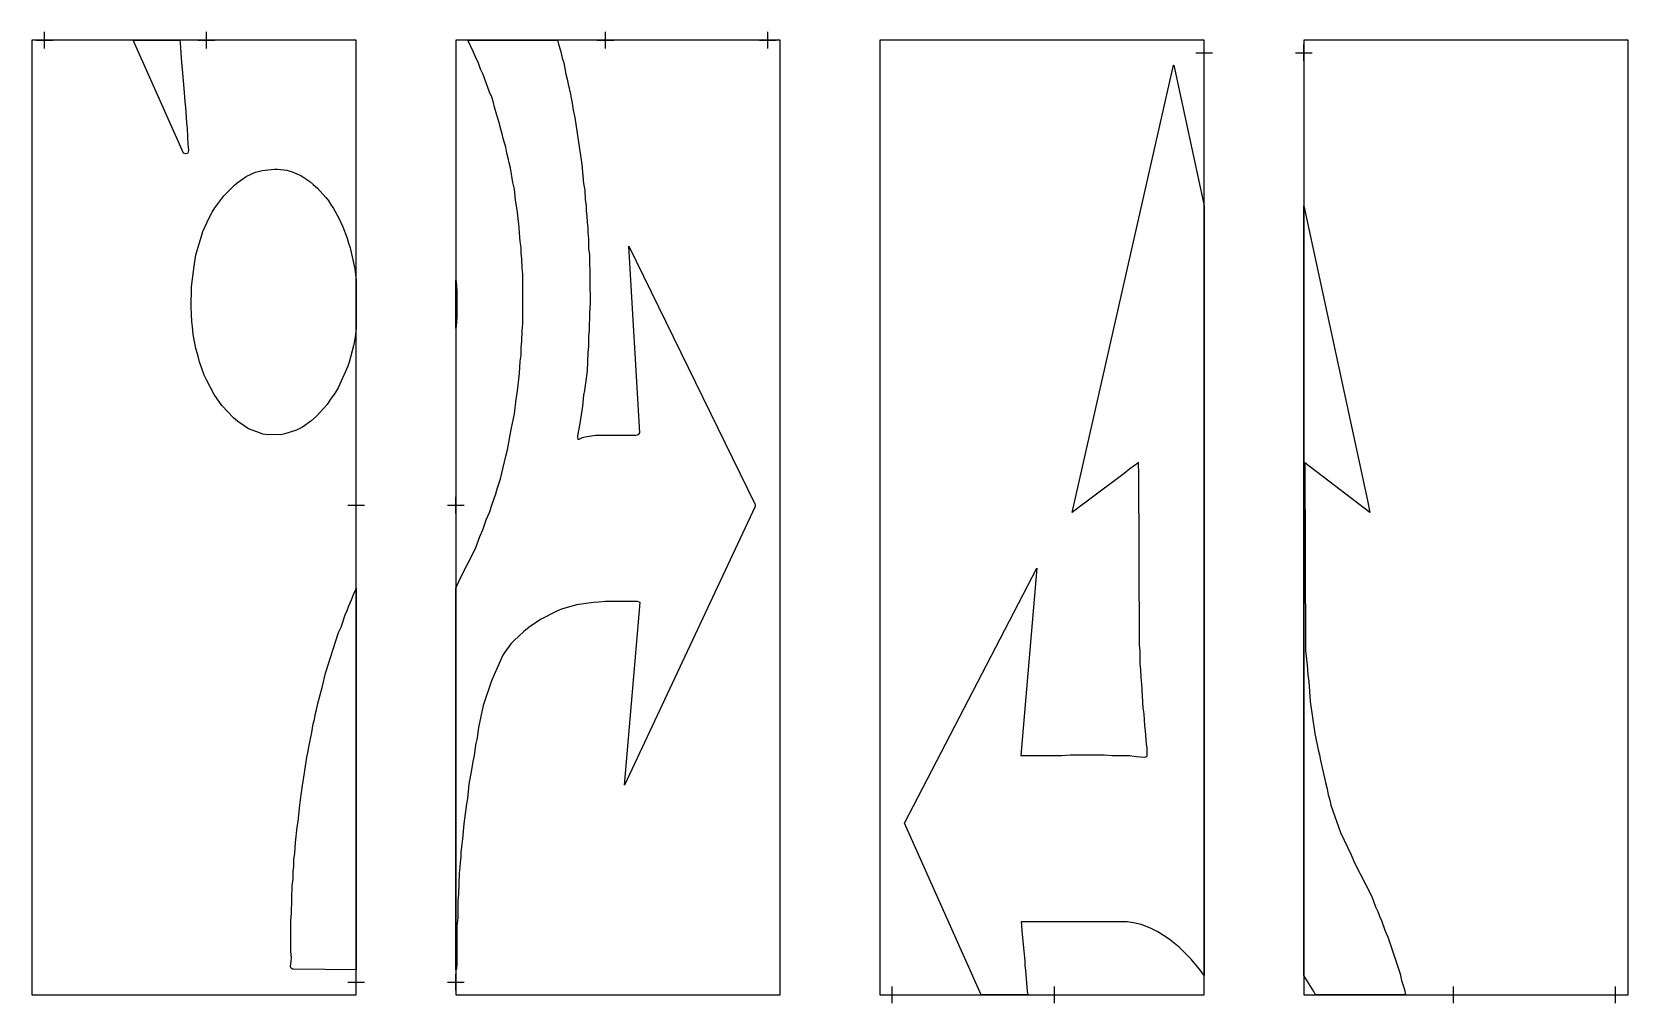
# Model space of a CAD drawing. Header units: inches. Extents: x 0 to 192, y -1 to 116.
import ezdxf

# ---------------------------------------------------------------- set-up
doc = ezdxf.new("R2010")
doc.units = ezdxf.units.IN
doc.header["$MEASUREMENT"] = 0
doc.layers.add('CUT', color=1, linetype='Continuous')
doc.layers.add('REG', color=5, linetype='Continuous')

msp = doc.modelspace()

# ---------------------------------------------------------------- linework, layer by layer
at = {"layer": 'CUT'}
for points in [[(17.87, 114.7), (18.01, 112.26), (18.12, 111.52), (18.33, 108.71), (18.4, 108.16), (18.42, 107.52), (18.49, 106.94), (18.61, 105.07), (18.7, 104.37), (18.78, 102.45), (18.86, 101.8), (18.84, 101.5), (18.74, 101.36), (18.53, 101.32), (18.27, 101.4), (12.21, 115), (17.83, 115)], [(63.39, 114.68), (63.74, 113.59), (63.91, 112.84), (64.09, 112.26), (64.34, 110.9), (64.5, 110.32), (64.6, 109.72), (64.89, 108.52), (64.97, 108.04), (65.11, 107.41), (65.22, 106.57), (65.42, 105.7), (66.26, 100.03), (66.47, 97.76), (66.61, 96.93), (66.68, 95.76), (66.78, 95.1), (66.8, 94.45), (66.88, 93.83), (66.89, 93.06), (66.97, 92.44), (66.99, 91.76), (67.06, 91.13), (67.08, 89.92), (67.17, 89.14), (67.25, 83.22), (67.24, 82.86), (67.17, 82.16), (67.16, 80.08), (67.08, 79.34), (67.06, 78.12), (66.97, 77.38), (66.89, 75.18), (66.59, 72.81), (66.48, 72.23), (66.35, 70.9), (66.02, 68.82), (65.74, 67.34), (65.73, 67.08), (65.78, 66.94), (65.92, 66.94), (66.33, 67.12), (66.68, 67.23), (67.91, 67.42), (72.76, 67.44), (72.95, 67.47), (73.07, 67.52), (73.25, 67.71), (71.92, 90.2), (87.12, 59.13), (87.15, 59.05), (87.16, 58.98), (87.16, 58.9), (87.13, 58.81), (71.42, 25.24), (71.41, 25.24), (73.27, 47.27), (73.09, 47.34), (72.96, 47.37), (72.4, 47.39), (69.09, 47.39), (68.31, 47.3), (67.66, 47.28), (65.62, 46.99), (63.82, 46.45), (63.26, 46.22), (61.37, 45.24), (60.08, 44.39), (59.26, 43.78), (58.07, 42.66), (57.71, 42.27), (56.99, 41.29), (56.75, 40.9), (55.64, 38.45), (55.38, 37.81), (54.39, 34.87), (53.82, 32.22), (53.65, 30.94), (53.44, 30.07), (53.28, 28.81), (53.11, 28.1), (52.97, 27.09), (52.66, 25.37), (52.47, 23.63), (52.35, 23.01), (52.03, 20.6), (51.89, 18.77), (51.79, 18.15), (51.69, 17.13), (51.67, 16.57), (51.59, 15.99), (51.57, 15.34), (51.49, 14.68), (51.41, 12.15), (51.31, 11.33), (51.3, 9.26), (51.21, 8.31), (51.21, 3.66), (51.15, 3.22), (51.13, 3), (51.08, 3), (51.08, 48.97), (51.67, 50.33), (53.45, 53.77), (53.96, 55.23), (54.32, 56), (54.74, 57.2), (55.14, 58.09), (55.45, 59.1), (55.91, 60.37), (56.06, 60.96), (56.46, 62.15), (57.09, 64.9), (57.32, 65.66), (57.76, 68.11), (58.14, 69.99), (58.35, 71.77), (58.47, 72.43), (58.77, 74.84), (58.85, 76.34), (58.95, 77.04), (58.96, 77.98), (59.04, 78.72), (59.06, 80.02), (59.14, 80.84), (59.14, 86.76), (59.06, 87.58), (59.04, 88.67), (58.96, 89.34), (58.95, 90.02), (58.84, 90.76), (58.69, 92.88), (58.58, 93.5), (58.5, 94.34), (58.28, 95.74), (58.14, 97.07), (57.96, 97.85), (57.67, 99.62), (57.5, 100.24), (57.4, 100.8), (57.23, 101.38), (57.11, 102.1), (56.8, 103.15), (56.67, 103.74), (56.5, 104.28), (56.28, 105.23), (56.03, 105.96), (55.74, 106.92), (55.6, 107.51), (55.4, 108.13), (55.12, 108.76), (54.95, 109.3), (54.36, 110.87), (54.07, 111.5), (53.83, 112.23), (53.45, 112.99), (53.18, 113.66), (52.51, 115), (63.33, 115)], [(121.08, 51.39), (119.16, 28.81), (119.73, 28.82), (124.08, 28.82), (125.14, 28.91), (129.23, 28.91), (130.17, 28.82), (132.29, 28.81), (133.04, 28.71), (134.11, 28.63), (134.33, 28.72), (134.4, 28.84), (134.4, 28.96), (134.37, 29.72), (134.3, 30.22), (134.18, 31.8), (134.09, 32.42), (134.01, 33.85), (133.9, 34.59), (133.75, 37.44), (133.64, 38.22), (133.63, 39.15), (133.54, 39.89), (133.53, 41.4), (133.45, 42.18), (133.36, 63.27), (133.35, 63.51), (133.35, 64.11), (133.09, 63.92), (132.98, 63.86), (132.3, 63.36), (131.61, 62.79), (127.15, 59.48), (126.23, 58.77), (125.34, 58.12), (137.56, 112), (137.58, 112), (141.25, 95.05), (141.25, 2.32), (141.17, 2.44), (140.66, 3.13), (139.7, 4.29), (138.22, 5.75), (137.04, 6.7), (135.67, 7.59), (134.8, 8.03), (133.64, 8.48), (132.74, 8.66), (131.97, 8.78), (119.2, 8.78), (119.24, 8.42), (119.28, 7.68), (119.63, 4.07), (119.65, 3.47), (119.72, 2.97), (119.93, 0.4), (119.99, 0), (114.37, 0), (105.16, 20.67)], [(19.24, 85.3), (19.54, 87.79), (19.77, 89.13), (20.42, 91.41), (20.6, 91.94), (21.32, 93.54), (21.71, 94.3), (22.04, 94.81), (23.11, 96.25), (23.93, 97.04), (24.4, 97.55), (24.75, 97.83), (25.81, 98.59), (26.51, 98.92), (26.92, 99.09), (27.73, 99.31), (29.21, 99.48), (29.61, 99.47), (30.7, 99.34), (31.37, 99.16), (32.39, 98.69), (33.49, 98), (33.9, 97.61), (34.43, 97.19), (35.43, 96.06), (35.69, 95.75), (35.97, 95.26), (36.34, 94.73), (37, 93.56), (37.45, 92.53), (38, 91.14), (38.15, 90.56), (38.36, 89.99), (38.9, 87.47), (39.08, 86.08), (39.08, 80.33), (38.94, 79.23), (38.73, 78.18), (38.23, 76.22), (38.05, 75.72), (36.92, 73.14), (36.54, 72.52), (35.96, 71.75), (35.56, 71.12), (34.27, 69.69), (33.61, 69.09), (32.59, 68.4), (31.9, 68.04), (30.47, 67.57), (30, 67.46), (28.12, 67.52), (27.84, 67.56), (27.53, 67.65), (26.08, 68.2), (24.8, 69.07), (24.27, 69.52), (22.87, 71), (21.96, 72.3), (21.02, 74.07), (20.75, 74.66), (20.18, 76.24), (20.02, 76.94), (19.74, 77.88), (19.44, 79.55), (19.36, 80.48), (19.26, 81.1), (19.24, 81.95), (19.17, 82.85)], [(160.93, 59.53), (161.23, 58.1), (153.38, 64.08), (153.47, 41.47), (153.58, 40.41), (153.67, 39.75), (153.74, 38.53), (153.86, 37.75), (154.02, 35.35), (154.59, 31.47), (154.99, 29.5), (155.14, 28.91), (155.25, 28.23), (155.39, 27.72), (155.85, 25.57), (156.06, 24.82), (156.2, 24.07), (156.39, 23.45), (156.53, 22.86), (157.69, 19.55), (158.98, 16.87), (159.34, 15.97), (161.45, 11.82), (161.91, 10.6), (162.19, 10.02), (162.38, 9.49), (162.63, 8.94), (163.01, 7.78), (163.41, 6.84), (164.85, 2.51), (165.03, 1.72), (165.37, 0.63), (165.49, 0), (154.67, 0), (154.46, 0.41), (153.25, 2.32), (153.25, 95.05)], [(51.1, 85.96), (51.2, 84.78), (51.21, 81.64), (51.1, 80.5), (51.08, 80.33), (51.08, 86.08)], [(31.5, 3.09), (31.42, 3.1), (31.35, 3.13), (31.29, 3.17), (31.23, 3.23), (31.2, 3.28), (31.18, 3.32), (31.16, 3.38), (31.16, 3.44), (31.23, 4.01), (31.27, 4.49), (31.19, 5.23), (31.19, 8.94), (31.29, 9.84), (31.37, 13.19), (31.46, 13.89), (31.48, 14.86), (31.55, 15.44), (31.57, 16.33), (31.67, 17.03), (31.74, 18.33), (31.96, 20.21), (32.07, 20.87), (32.27, 22.86), (32.38, 23.48), (32.61, 25.26), (32.74, 25.92), (33.13, 28.63), (33.29, 29.34), (33.37, 29.89), (33.73, 31.59), (33.89, 32.64), (34.04, 33.18), (34.14, 33.73), (34.31, 34.32), (34.44, 35.08), (35.02, 37.2), (35.37, 38.73), (36.96, 43.63), (37.25, 44.3), (37.74, 45.77), (37.97, 46.29), (38.17, 46.86), (38.51, 47.6), (38.73, 48.24), (39.02, 48.82), (39.08, 48.97), (39.08, 3)]]:
    msp.add_lwpolyline(points, close=True, dxfattribs=at)
at = {"layer": 'REG'}
for points in [[(1.5, 114), (1.5, 116)], [(21.04, 114), (21.04, 116)], [(69.12, 114), (69.12, 116)], [(88.66, 114), (88.66, 116)], [(0.5, 115), (2.5, 115)], [(20.04, 115), (22.04, 115)], [(68.12, 115), (70.12, 115)], [(87.66, 115), (89.66, 115)], [(140.25, 113.5), (142.25, 113.5)], [(141.25, 112.5), (141.25, 114.5)], [(152.25, 113.5), (154.25, 113.5)], [(153.25, 112.5), (153.25, 114.5)], [(39.08, 58), (39.08, 60)], [(51.08, 58), (51.08, 60)], [(38.08, 59), (40.08, 59)], [(50.08, 59), (52.08, 59)], [(39.08, 0.5), (39.08, 2.5)], [(51.08, 0.5), (51.08, 2.5)], [(38.08, 1.5), (40.08, 1.5)], [(50.08, 1.5), (52.08, 1.5)], [(102.66, 0), (104.66, 0)], [(103.66, -1), (103.66, 1)], [(122.2, 0), (124.2, 0)], [(123.2, -1), (123.2, 1)], [(170.29, 0), (172.29, 0)], [(171.29, -1), (171.29, 1)], [(189.83, 0), (191.83, 0)], [(190.83, -1), (190.83, 1)]]:
    msp.add_lwpolyline(points, dxfattribs=at)
for points in [[(0, 0), (39.08, 0), (39.08, 115), (0, 115)], [(51.08, 0), (90.16, 0), (90.16, 115), (51.08, 115)], [(102.16, 0), (141.25, 0), (141.25, 115), (102.16, 115)], [(153.25, 0), (192.33, 0), (192.33, 115), (153.25, 115)]]:
    msp.add_lwpolyline(points, close=True, dxfattribs=at)

doc.saveas('drawing.dxf')
